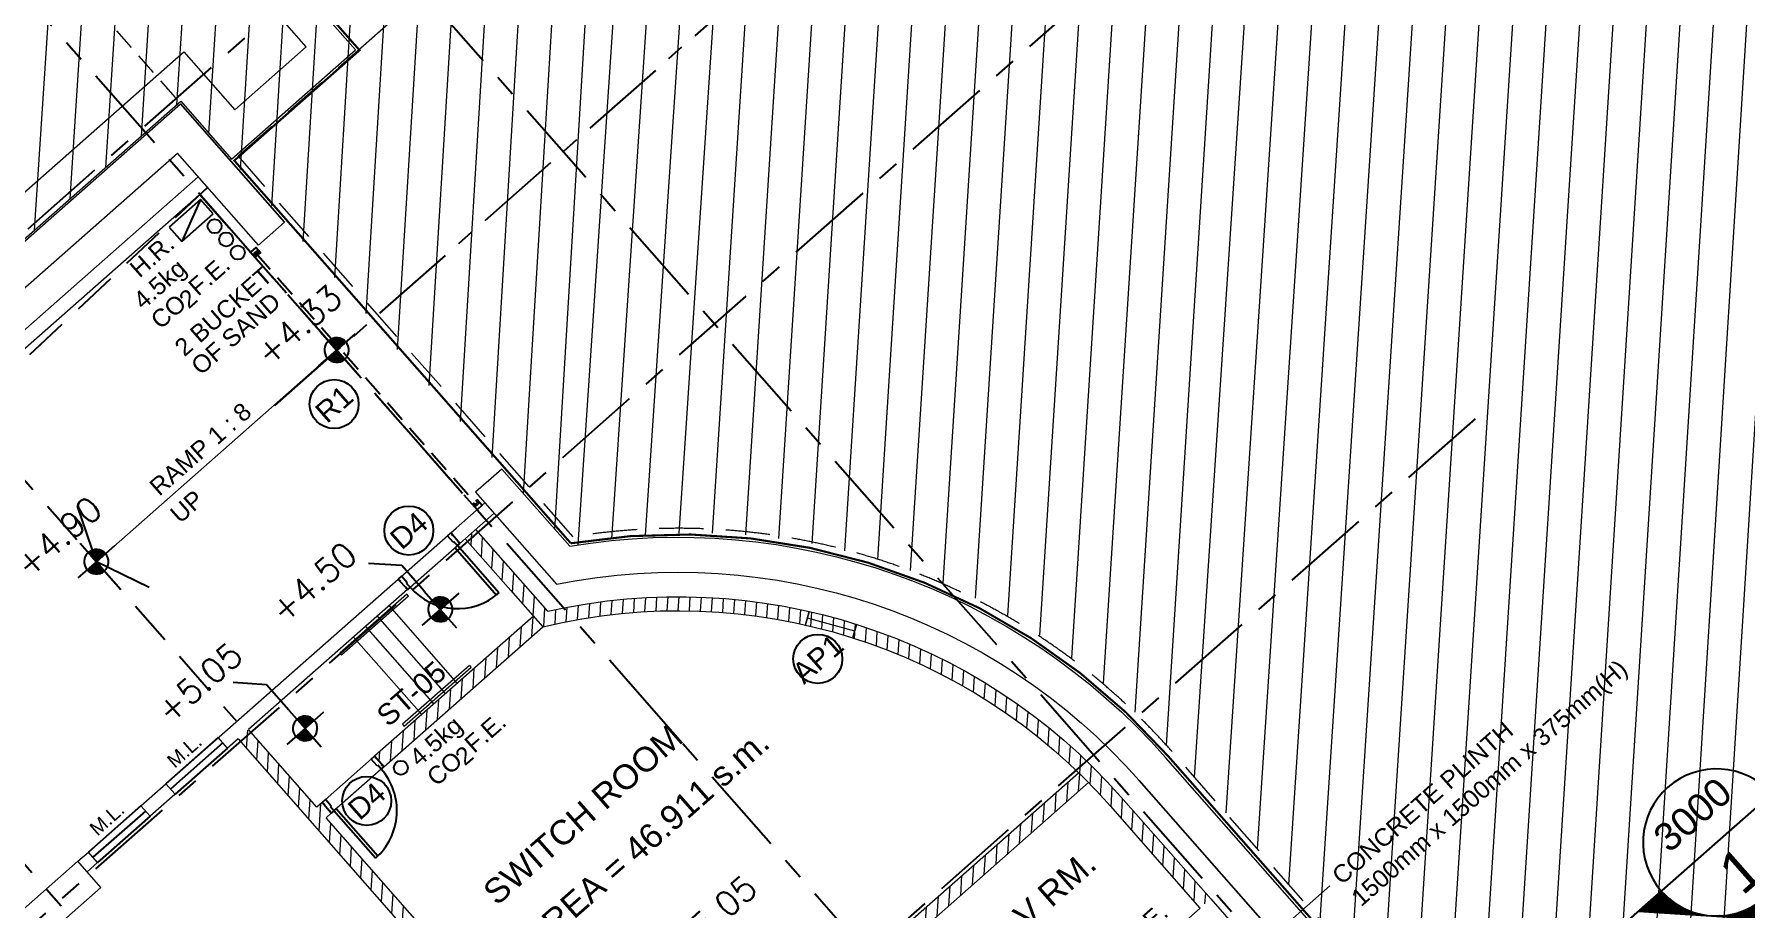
# Model space of a CAD drawing. Header units: millimetres. Extents: x 833681652 to 834427839, y 817425676 to 818089765.
# Drawn here: x 834323288 to 834347750, y 818017751 to 818030240 of the extents above; entities that cross this region are included whole.
import ezdxf
from ezdxf.enums import TextEntityAlignment as Align

# ---------------------------------------------------------------- set-up
doc = ezdxf.new("R2010")
doc.units = ezdxf.units.MM
doc.header["$LTSCALE"] = 100
for name, pattern in [('CENTER', [2, 1.25, -0.25, 0.25, -0.25]), ('DASHDOT2', [12.7, 6.35, -3.175, 0, -3.175]), ('Grid Line', [22.224999999999994, 12.7, -3.174999999999999, 3.174999999999999, -3.174999999999999]), ('Hidden', [9.524999999999999, 6.35, -3.175]), ('HIDDEN2', [4.762499999999999, 3.175, -1.5875]), ('HIDDENX2', [19.049999999999997, 12.7, -6.35])]:
    doc.linetypes.add(name, pattern=pattern)
for name, color, linetype in [('A-COLS', 3, 'Continuous'), ('DLN020__', 6, 'Continuous'), ('DLN0401_', 7, 'Continuous'), ('DLN043__Room Name', 7, 'Continuous'), ('DLN052__', 7, 'Continuous'), ('DLN210__', 7, 'Continuous'), ('DLN220__', 7, 'Continuous'), ('DLN240__', 1, 'Continuous'), ('DLN270__', 3, 'Continuous'), ('DLN318__Louvres', 6, 'Continuous'), ('DLN323__Window & Door openings', 7, 'Continuous'), ('DLN580__', 4, 'Continuous'), ('DLN810__', 1, 'Continuous'), ('DLN__050 Movement Joint', 1, 'Continuous'), ('FITDOOR', 7, 'Continuous'), ('LEVEL', 7, 'Continuous'), ('MARK', 7, 'Continuous'), ('MOE', 6, 'DASHDOT2')]:
    doc.layers.add(name, color=color, linetype=linetype)
for name, color, linetype, lineweight in [('A-DOOR', 6, 'Continuous', 9), ('A-WALL', 7, 'Continuous', 9), ('C-PKNG', 1, 'Continuous', 9), ('DLN040__', 3, 'Continuous', 0), ('Pump Station Outline', 5, 'Hidden', 9), ('Revision', 1, 'Continuous', 9)]:
    doc.layers.add(name, color=color, linetype=linetype, lineweight=lineweight)
doc.styles.add('romans', font='romans.shx')
doc.styles.get("Standard").update_dxf_attribs({"font": 'swiss.ttf'})
doc.styles.add('Swis721tBT', font='swissl.ttf')
doc.dimstyles.new('INTDIM', dxfattribs={"dimtxt": 200, "dimasz": 125, "dimexe": 100, "dimexo": 150, "dimgap": 80, "dimtad": 1, "dimdec": 0, "dimzin": 9, "dimdsep": 46, "dimtxsty": 'Swis721tBT', "dimblk": 'OPEN30', "dimcen": -125, "dimclrd": 256, "dimclre": 256, "dimclrt": 2, "dimaunit": 1, "dimadec": 1, "dimazin": 0, "dimtfac": 0.4444444444444444, "dimtdec": 0, "dimtix": 1, "dimtmove": 2, "dimatfit": 3, "dimldrblk": 'OPEN30', "dimfxl": 0, "dimtolj": 1, "dimlwd": -1, "dimlwe": -1, "dimarcsym": 0})
pattern_1 = [(86.35019582796012, (834261331.7487947, 817978739.7581499), (-158.4280186349075, 10.10571182141014), [])]

# ---------------------------------------------------------------- blocks, each defined once
blk = doc.blocks.new('*X14')
at = {"color": 0}
for p, q in [((45955.88296590155, 42700), (46155.82083605308, 42700)), ((45956.13663634944, 42693.75), (46155.82083605308, 42693.75)), ((45956.58659627086, 42687.5), (46155.82083605308, 42687.5)), ((45957.23417992554, 42681.25), (46155.82083605308, 42681.25)), ((45958.08132891748, 42675), (46155.82083605308, 42675)), ((45959.13062182577, 42668.75), (46155.82083605308, 42668.75)), ((45960.38531455532, 42662.5), (46155.82083605308, 42662.5)), ((45961.84939291411, 42656.25), (46155.82083605308, 42656.25)), ((45963.52763949186, 42650), (46155.82083605308, 42650)), ((45965.42571759076, 42643.75), (46155.82083605308, 42643.75)), ((45967.55027588873, 42637.5), (46155.82083605308, 42637.5)), ((45969.90907871936, 42631.25), (46155.82083605308, 42631.25)), ((45972.51116853599, 42625), (46155.82083605308, 42625)), ((45975.3670694097, 42618.75), (46155.82083605308, 42618.75)), ((45978.48904368043, 42612.5), (46155.82083605308, 42612.5)), ((45981.89141854007, 42606.25), (46155.82083605308, 42606.25)), ((45985.59100621493, 42600), (46155.82083605308, 42600)), ((45989.60765168721, 42593.75), (46155.82083605308, 42593.75)), ((45993.96495773042, 42587.5), (46155.82083605308, 42587.5)), ((45998.69126201334, 42581.25), (46155.82083605308, 42581.25)), ((46003.82098168398, 42575), (46155.82083605308, 42575)), ((46009.39650945896, 42568.75), (46155.82083605308, 42568.75)), ((46015.47096569654, 42562.5), (46155.82083605308, 42562.5)), ((46022.11233295992, 42556.25), (46155.82083605308, 42556.25)), ((46029.4099326874, 42550), (46155.82083605308, 42550)), ((46037.48510949494, 42543.75), (46155.82083605308, 42543.75)), ((46046.51005492607, 42537.5), (46155.82083605308, 42537.5)), ((46056.74397416842, 42531.25), (46155.82083605308, 42531.25)), ((46068.61144864996, 42525), (46155.82083605308, 42525)), ((46082.90578313846, 42518.75), (46155.82083605308, 42518.75)), ((46101.51054575652, 42512.5), (46155.82083605308, 42512.5)), ((46133.36008534408, 42506.25), (46155.82083605308, 42506.25))]:
    blk.add_line(p, q, dxfattribs=at)
blk = doc.blocks.new('*X13')
at = {"color": 0}
for p, q in [((46155.82083605308, 42900), (46200.19499327346, 42900)), ((46155.82083605308, 42893.75), (46221.90936394812, 42893.75)), ((46155.82083605308, 42887.5), (46237.60222886274, 42887.5)), ((46155.82083605308, 42881.25), (46250.32254979523, 42881.25)), ((46155.82083605308, 42875), (46261.15281880532, 42875)), ((46155.82083605308, 42868.75), (46270.62917321041, 42868.75)), ((46155.82083605308, 42862.5), (46279.06432258031, 42862.5)), ((46155.82083605308, 42856.25), (46286.65980066876, 42856.25)), ((46155.82083605308, 42850), (46293.55459136389, 42850)), ((46155.82083605308, 42843.75), (46299.84935768103, 42843.75)), ((46155.82083605308, 42837.5), (46305.6197603913, 42837.5)), ((46155.82083605308, 42831.25), (46310.92433512129, 42831.25)), ((46155.82083605308, 42825), (46315.8094235008, 42825)), ((46155.82083605308, 42818.75), (46320.31240362975, 42818.75)), ((46155.82083605308, 42812.5), (46324.46388658926, 42812.5)), ((46155.82083605308, 42806.25), (46328.28925688629, 42806.25)), ((46155.82083605308, 42800), (46331.80978137356, 42800)), ((46155.82083605308, 42793.75), (46335.04342549239, 42793.75)), ((46155.82083605308, 42787.5), (46338.0054656343, 42787.5)), ((46155.82083605308, 42781.25), (46340.70895613168, 42781.25)), ((46155.82083605308, 42775), (46343.16509039923, 42775)), ((46155.82083605308, 42768.75), (46345.38348355208, 42768.75)), ((46155.82083605308, 42762.5), (46347.37239573649, 42762.5)), ((46155.82083605308, 42756.25), (46349.13890998229, 42756.25)), ((46155.82083605308, 42750), (46350.68907460933, 42750)), ((46155.82083605308, 42743.75), (46352.02801759425, 42743.75)), ((46155.82083605308, 42737.5), (46353.16003838917, 42737.5)), ((46155.82083605308, 42731.25), (46354.08868132608, 42731.25)), ((46155.82083605308, 42725), (46354.81679369925, 42725)), ((46155.82083605308, 42718.75), (46355.34657085896, 42718.75)), ((46155.82083605308, 42712.5), (46355.67959002734, 42712.5)), ((46155.82083605308, 42706.25), (46355.81683408978, 42706.25))]:
    blk.add_line(p, q, dxfattribs=at)
blk = doc.blocks.new('ELFIN')
at = {"layer": 'LEVEL'}
for p, q in [((0, 0.5), (0, 0)), ((0, 0), (-0.5, 0)), ((0, 0), (0, -0.5)), ((0.5, 0), (0, 0))]:
    blk.add_line(p, q, dxfattribs=at)
for start, end in [(90, 180), (180, 270), (0, 90), (270, 0)]:
    blk.add_arc((0, 0), 0.25, start, end, dxfattribs=at)
at = {"layer": 'LEVEL', "xscale": 0.00125, "yscale": 0.00125, "zscale": 0.00125}
for name in ['*X13', '*X14']:
    blk.add_blockref(name, (-57.69477604507119, -53.38123098095821), dxfattribs=at)
at = {"layer": 'LEVEL', "style": 'romans'}
blk.add_attdef('ELFIN', (0.2542374787153676, 0.3469263632723596), '', height=0.5, dxfattribs=at)
blk = doc.blocks.new('DR1CD-flat-1')
at = {"layer": 'FITDOOR'}
for p, q in [((-45, 1.192092895507812e-07), (-45.00000190734863, -899.9999997615814)), ((0, 0), (-45, 1.192092895507812e-07)), ((-2.145767211914062e-06, -899.9999998807907), (0, 0)), ((-2.145767211914062e-06, -899.9999998807907), (-45.00000190734863, -899.9999997615814))]:
    blk.add_line(p, q, dxfattribs=at)
blk = doc.blocks.new('DR1CM-flat-1')
at = {"layer": 'FITDOOR', "color": 6}
blk.add_arc((0, 0), 899.9999999999987, 180, 270, dxfattribs=at)
blk = doc.blocks.new('DLN-Single Door - Opening 2 - 950 x2138 _WH_-1922936-Car Park_B2_F-flat-1')
at = {"layer": 'A-WALL', "lineweight": 25}
for p, q in [((-500.0000004768372, -99.99999904632568), (-500, 100.0000009536743)), ((499.9999995231628, -100.0000013113022), (500, 99.99999856948853))]:
    blk.add_line(p, q, dxfattribs=at)
at = {"layer": 'FITDOOR'}
for p, q in [((-500.0000002384186, 62.50000107288361), (-500, 100.0000009536743)), ((-437.5, 100.000000834465), (-500, 100.0000009536743)), ((-488.0000002384186, 62.50000095367432), (-500.0000002384186, 62.50000107288361)), ((-437.5000004768372, -24.99999916553497), (-437.5, 100.000000834465)), ((437.5, 99.9999988079071), (500, 99.99999856948853)), ((437.4999995231628, -25.0000011920929), (437.5, 99.9999988079071)), ((487.9999997615814, 62.49999868869781), (499.9999997615814, 62.49999856948853)), ((499.9999997615814, 62.49999856948853), (500, 99.99999856948853)), ((-488.0000004768372, -62.49999904632568), (-500.0000004768372, -62.49999904632568)), ((-500.0000004768372, -99.99999904632568), (-500.0000004768372, -62.49999904632568)), ((-450.0000004768372, -99.99999916553497), (-500.0000004768372, -99.99999904632568)), ((-450.0000004768372, -99.99999916553497), (-450.0000004768372, -24.99999916553497)), ((-437.5000004768372, -24.99999916553497), (-450.0000004768372, -24.99999916553497)), ((437.4999995231628, -25.0000011920929), (449.9999995231628, -25.00000131130219)), ((449.9999995231628, -100.0000013113022), (449.9999995231628, -25.00000131130219)), ((449.9999995231628, -100.0000013113022), (499.9999995231628, -100.0000013113022)), ((487.9999995231628, -62.50000131130219), (499.9999995231628, -62.50000131130219)), ((499.9999995231628, -100.0000013113022), (499.9999995231628, -62.50000131130219))]:
    blk.add_line(p, q, dxfattribs=at)
at = {"layer": 'A-WALL'}
for name in ['DR1CM-flat-1', 'DR1CD-flat-1']:
    blk.add_blockref(name, (449.9999995231628, -100.0000013113022), dxfattribs=at)
blk = doc.blocks.new('DLN-Single Door - Opening 5 -  950 x 2025 _WH_-1665005-Car Park_B2_F-flat-1')
at = {"layer": 'A-WALL'}
blk.add_blockref('DLN-Single Door - Opening 2 - 950 x2138 _WH_-1922936-Car Park_B2_F-flat-1', (-5, 0), dxfattribs=at)
blk = doc.blocks.new('DR1CD-flat-2')
at = {"layer": 'FITDOOR'}
for p, q in [((-4.76837158203125e-07, 0), (44.99999976158142, 0)), ((-1.430511474609375e-06, -900), (-4.76837158203125e-07, 0)), ((44.99999976158142, 0), (44.99999856948853, -900)), ((-1.430511474609375e-06, -900), (44.99999856948853, -900))]:
    blk.add_line(p, q, dxfattribs=at)
blk = doc.blocks.new('DR1CM-flat-2')
at = {"layer": 'FITDOOR', "color": 6}
blk.add_arc((-4.76837158203125e-07, 0), 899.9999999999985, 270, 0, dxfattribs=at)
blk = doc.blocks.new('DLN-Single Door - Opening 2 - 950 x2138 _WH_-1922936-Car Park_B2_F-flat-2')
at = {"layer": 'A-WALL', "lineweight": 25}
for p, q in [((-500.0000004768372, -99.99999928474426), (-500.0000002384186, 100.0000005960464)), ((499.9999992847443, -100.0000007152557), (499.9999997615814, 99.99999928474426))]:
    blk.add_line(p, q, dxfattribs=at)
at = {"layer": 'FITDOOR'}
for p, q in [((-437.5000002384186, 100.0000005960464), (-500.0000002384186, 100.0000005960464)), ((-500.0000002384186, 62.50000071525574), (-500.0000002384186, 100.0000005960464)), ((-488.0000002384186, 62.50000059604645), (-500.0000002384186, 62.50000071525574)), ((-437.5000007152557, -24.99999952316284), (-437.5000002384186, 100.0000005960464)), ((437.4999997615814, 99.99999928474426), (499.9999997615814, 99.99999940395355)), ((437.4999995231628, -25.00000071525574), (437.4999997615814, 99.99999928474426)), ((487.9999995231628, 62.49999940395355), (499.9999995231628, 62.49999928474426)), ((499.9999995231628, 62.49999928474426), (499.9999997615814, 99.99999940395355)), ((-500.0000007152557, -99.99999940395355), (-500.0000004768372, -62.49999940395355)), ((-488.0000007152557, -62.49999940395355), (-500.0000004768372, -62.49999940395355)), ((-450.0000007152557, -99.99999940395355), (-500.0000007152557, -99.99999940395355)), ((-450.0000007152557, -99.99999940395355), (-450.0000004768372, -24.99999940395355)), ((-437.5000007152557, -24.99999952316284), (-450.0000004768372, -24.99999940395355)), ((437.4999995231628, -25.00000071525574), (449.9999995231628, -25.00000059604645)), ((449.9999992847443, -100.0000005960464), (449.9999995231628, -25.00000059604645)), ((449.9999992847443, -100.0000005960464), (499.9999992847443, -100.0000007152557)), ((487.9999992847443, -62.50000071525574), (499.9999992847443, -62.50000059604645)), ((499.9999992847443, -100.0000007152557), (499.9999992847443, -62.50000059604645))]:
    blk.add_line(p, q, dxfattribs=at)
at = {"layer": 'A-WALL'}
for name in ['DR1CD-flat-2', 'DR1CM-flat-2']:
    blk.add_blockref(name, (-450.0000002384186, -99.99999940395355), dxfattribs=at)
blk = doc.blocks.new('DLN-Single Door - Opening 5 -  950 x 2025 _WH_-1665005-Car Park_B2_F-flat-2')
at = {"layer": 'A-WALL'}
blk.add_blockref('DLN-Single Door - Opening 2 - 950 x2138 _WH_-1922936-Car Park_B2_F-flat-2', (5.000000238418579, 0), dxfattribs=at)
blk = doc.blocks.new('FSHR-V02')
for p, q in [((0, 0), (600, -272.727272726479)), ((0, 0), (600, 0)), ((0, -272.727272726479), (0, 0)), ((600, 0), (600, -272.727272726479)), ((600, -272.727272726479), (0, -272.727272726479))]:
    blk.add_line(p, q)
blk = doc.blocks.new('*X5')
at = {"color": 0}
for p, q in [((56890.17643191215, 54875), (56997.4172277672, 54875)), ((56902.67643191215, 54887.5), (56984.9172277672, 54887.5)), ((56915.17643191215, 54900), (56972.4172277672, 54900)), ((56927.67643191215, 54912.5), (56959.9172277672, 54912.5)), ((56940.17643191215, 54925), (56947.4172277672, 54925)), ((56715.17643191215, 54700), (57172.4172277672, 54700)), ((56727.67643191215, 54712.5), (57159.9172277672, 54712.5)), ((56740.17643191215, 54725), (57147.4172277672, 54725)), ((56752.67643191215, 54737.5), (57134.9172277672, 54737.5)), ((56765.17643191215, 54750), (57122.4172277672, 54750)), ((56777.67643191215, 54762.5), (57109.9172277672, 54762.5)), ((56790.17643191215, 54775), (57097.4172277672, 54775)), ((56802.67643191215, 54787.5), (57084.9172277672, 54787.5)), ((56815.17643191215, 54800), (57072.4172277672, 54800)), ((56827.67643191215, 54812.5), (57059.9172277672, 54812.5)), ((56840.17643191215, 54825), (57047.4172277672, 54825)), ((56852.67643191215, 54837.5), (57034.9172277672, 54837.5)), ((56865.17643191215, 54850), (57022.4172277672, 54850)), ((56877.67643191215, 54862.5), (57009.9172277672, 54862.5)), ((56540.17643191214, 54525), (56582.13575151274, 54525)), ((56552.67643191214, 54537.5), (56605.83752573567, 54537.5)), ((56565.17643191214, 54550), (56631.83249392315, 54550)), ((56577.67643191214, 54562.5), (56660.75177593889, 54562.5)), ((56590.17643191214, 54575), (56693.60738523508, 54575)), ((56602.67643191214, 54587.5), (56732.22529620404, 54587.5)), ((56615.17643191214, 54600), (56780.6472987377, 54600)), ((56627.67643191214, 54612.5), (56853.46120479256, 54612.5)), ((56640.17643191214, 54625), (57247.4172277672, 54625)), ((56652.67643191214, 54637.5), (57234.9172277672, 54637.5)), ((56665.17643191214, 54650), (57222.4172277672, 54650)), ((56677.67643191214, 54662.5), (57209.9172277672, 54662.5)), ((56690.17643191215, 54675), (57197.4172277672, 54675)), ((56702.67643191215, 54687.5), (57184.9172277672, 54687.5)), ((57034.13245488679, 54612.5), (57259.9172277672, 54612.5)), ((57106.94636094165, 54600), (57272.4172277672, 54600)), ((57155.36836347531, 54587.5), (57284.9172277672, 54587.5)), ((57193.98627444427, 54575), (57297.4172277672, 54575)), ((57226.84188374045, 54562.5), (57309.9172277672, 54562.5)), ((57255.7611657562, 54550), (57322.4172277672, 54550)), ((57281.75613394367, 54537.5), (57334.9172277672, 54537.5)), ((57305.4579081666, 54525), (57347.4172277672, 54525)), ((56365.17643191214, 54350), (56369.22076313922, 54350)), ((56377.67643191214, 54362.5), (56379.94364675136, 54362.5)), ((56390.17643191214, 54375), (56391.15710295406, 54375)), ((56402.67643191214, 54387.5), (56402.89164093309, 54387.5)), ((56427.67643191214, 54412.5), (56428.06779760152, 54412.5)), ((56440.17643191214, 54425), (56441.59498760175, 54425)), ((56452.67643191214, 54437.5), (56455.81686508647, 54437.5)), ((56465.17643191214, 54450), (56470.7960881337, 54450)), ((56477.67643191214, 54462.5), (56486.60709099128, 54462.5)), ((56490.17643191214, 54475), (56503.33943920848, 54475)), ((56502.67643191214, 54487.5), (56521.10253295893, 54487.5)), ((56515.17643191214, 54500), (56540.03238827831, 54500)), ((56527.67643191214, 54512.5), (56560.30174522614, 54512.5)), ((57327.29191445321, 54512.5), (57359.9172277672, 54512.5)), ((57347.56127140103, 54500), (57372.4172277672, 54500)), ((57366.49112672041, 54487.5), (57384.9172277672, 54487.5)), ((57384.25422047087, 54475), (57397.4172277672, 54475)), ((57400.98656868807, 54462.5), (57409.9172277672, 54462.5)), ((57416.79757154565, 54450), (57422.4172277672, 54450)), ((57431.77679459289, 54437.5), (57434.9172277672, 54437.5)), ((57445.9986720776, 54425), (57447.4172277672, 54425)), ((57459.52586207783, 54412.5), (57459.9172277672, 54412.5)), ((57484.70201874625, 54387.5), (57484.9172277672, 54387.5)), ((57496.43655672529, 54375), (57497.4172277672, 54375)), ((57507.65001292799, 54362.5), (57509.9172277672, 54362.5)), ((57518.37289654013, 54350), (57522.4172277672, 54350)), ((56190.17643191214, 54175), (56259.52599364005, 54175)), ((56202.67643191214, 54187.5), (56265.27318771162, 54187.5)), ((56215.17643191214, 54200), (56271.3017825861, 54200)), ((56227.67643191214, 54212.5), (56277.61941785813, 54212.5)), ((56240.17643191214, 54225), (56284.23439921781, 54225)), ((56252.67643191214, 54237.5), (56291.15576804409, 54237.5)), ((56265.17643191214, 54250), (56298.39338144825, 54250)), ((56277.67643191214, 54262.5), (56305.95800470521, 54262.5)), ((56290.17643191214, 54275), (56313.8614184658, 54275)), ((56302.67643191214, 54287.5), (56322.11654371454, 54287.5)), ((56315.17643191214, 54300), (56330.73758815906, 54300)), ((56327.67643191214, 54312.5), (56339.74021869808, 54312.5)), ((56340.17643191214, 54325), (56349.14176585911, 54325)), ((56352.67643191214, 54337.5), (56358.96146773244, 54337.5)), ((57528.63219194692, 54337.5), (57534.9172277672, 54337.5)), ((57538.45189382024, 54325), (57547.4172277672, 54325)), ((57547.85344098127, 54312.5), (57559.9172277672, 54312.5)), ((57556.85607152029, 54300), (57572.4172277672, 54300)), ((57565.47711596481, 54287.5), (57584.9172277672, 54287.5)), ((57573.73224121355, 54275), (57597.4172277672, 54275)), ((57581.63565497414, 54262.5), (57609.9172277672, 54262.5)), ((57589.20027823109, 54250), (57622.4172277672, 54250)), ((57596.43789163527, 54237.5), (57634.9172277672, 54237.5)), ((57603.35926046153, 54225), (57647.4172277672, 54225)), ((57609.97424182123, 54212.5), (57659.9172277672, 54212.5)), ((57616.29187709324, 54200), (57672.4172277672, 54200)), ((57622.32047196773, 54187.5), (57684.9172277672, 54187.5)), ((57628.0676660393, 54175), (57697.41722776719, 54175)), ((56015.17643191214, 54000), (56205.51131723516, 54000)), ((56027.67643191214, 54012.5), (56207.85644246099, 54012.5)), ((56040.17643191214, 54025), (56210.42208973136, 54025)), ((56052.67643191214, 54037.5), (56213.21058230806, 54037.5)), ((56065.17643191214, 54050), (56216.22448241559, 54050)), ((56077.67643191214, 54062.5), (56219.4666037756, 54062.5)), ((56090.17643191214, 54075), (56222.94002572152, 54075)), ((56102.67643191214, 54087.5), (56226.64810907299, 54087.5)), ((56115.17643191214, 54100), (56230.59451397751, 54100)), ((56127.67643191214, 54112.5), (56234.783219953, 54112.5)), ((56140.17643191214, 54125), (56239.21854841284, 54125)), ((56152.67643191214, 54137.5), (56243.90518800342, 54137.5)), ((56165.17643191214, 54150), (56248.84822313151, 54150)), ((56177.67643191214, 54162.5), (56254.05316613591, 54162.5)), ((57633.54049354343, 54162.5), (57709.91722776719, 54162.5)), ((57638.74543654784, 54150), (57722.41722776719, 54150)), ((57643.68847167592, 54137.5), (57734.91722776719, 54137.5)), ((57648.3751112665, 54125), (57747.41722776719, 54125)), ((57652.81043972634, 54112.5), (57759.91722776719, 54112.5)), ((57656.99914570183, 54100), (57772.41722776719, 54100)), ((57660.94555060635, 54087.5), (57784.91722776719, 54087.5)), ((57664.65363395782, 54075), (57797.41722776719, 54075)), ((57668.12705590376, 54062.5), (57809.91722776719, 54062.5)), ((57671.36917726375, 54050), (57822.41722776719, 54050)), ((57674.38307737129, 54037.5), (57834.91722776719, 54037.5)), ((57677.171569948, 54025), (57847.41722776719, 54025)), ((57679.73721721836, 54012.5), (57859.91722776719, 54012.5)), ((57682.08234244418, 54000), (57872.41722776719, 54000)), ((55890.17643191214, 53875), (56193.82986951105, 53875)), ((55902.67643191214, 53887.5), (56194.05140822083, 53887.5)), ((55915.17643191214, 53900), (56194.48150710045, 53900)), ((55927.67643191214, 53912.5), (56195.12052558953, 53912.5)), ((55940.17643191214, 53925), (56195.9689992533, 53925)), ((55952.67643191214, 53937.5), (56197.02764203604, 53937.5)), ((55965.17643191214, 53950), (56198.29734928536, 53950)), ((55977.67643191214, 53962.5), (56199.77920158036, 53962.5)), ((55990.17643191214, 53975), (56201.47446939646, 53975)), ((56002.67643191214, 53987.5), (56203.38461865738, 53987.5)), ((57684.20904102196, 53987.5), (57884.91722776719, 53987.5)), ((57686.11919028289, 53975), (57897.41722776719, 53975)), ((57687.81445809898, 53962.5), (57909.91722776719, 53962.5)), ((57689.29631039398, 53950), (57922.41722776719, 53950)), ((57690.5660176433, 53937.5), (57934.91722776719, 53937.5)), ((57691.62466042604, 53925), (57947.41722776719, 53925)), ((57692.47313408981, 53912.5), (57959.91722776719, 53912.5)), ((57693.11215257891, 53900), (57972.41722776719, 53900)), ((57693.54225145852, 53887.5), (57984.91722776719, 53887.5)), ((57693.7637901683, 53875), (57997.41722776719, 53875))]:
    blk.add_line(p, q, dxfattribs=at)
blk = doc.blocks.new('SECHL')
at = {"layer": 'MARK'}
for p, q in [((-3.414213562369696, 0), (-2, 1.414213562369696)), ((-0.5857864376303041, 0), (-2, 1.414213562369696)), ((-3.414213562369696, 0), (0, 0))]:
    blk.add_line(p, q, dxfattribs=at)
for centre, start, end in [((-2, 0), 0, 180), ((-2, 1.796361175365746e-06), 180, 0)]:
    blk.add_arc(centre, 1.00000000000001, start, end, dxfattribs=at)
at = {"layer": 'MARK', "xscale": 0.001333333333333333, "yscale": 0.001333333333333333, "zscale": 0.001333333333333333}
blk.add_blockref('*X5', (-77.92506243978278, -71.8239469682012), dxfattribs=at)
at = {"layer": 'MARK', "style": 'romans'}
for tag, height, p in [('SECHL1', 0.7999999999999999, (-2, 0.5)), ('SECHL2', 0.2666666666666667, (-2, -0.5))]:
    blk.add_attdef(tag, text='', height=height, dxfattribs=at).set_placement(p, align=Align.MIDDLE)
blk = doc.blocks.new('_Open30')
at = {"color": 0, "linetype": 'ByBlock', "lineweight": -2}
for p, q in [((-1, 0.26794919), (0, 0)), ((0, 0), (-1, -0.26794919)), ((0, 0), (-1, 0))]:
    blk.add_line(p, q, dxfattribs=at)

msp = doc.modelspace()

# ---------------------------------------------------------------- hatches: boundary and pattern name
at = {"layer": 'A-WALL'}
h = msp.add_hatch(dxfattribs=at)
h.set_pattern_fill('ANSI31', scale=49.99999999999999)
h.set_pattern_definition(pattern_1)
edge = h.paths.add_edge_path()
edge.add_line((834339952.0273182, 818017759.6077514), (834340102.16459, 818017891.7397971))
edge.add_line((834340102.16459, 818017891.7397969), (834338816.4138031, 818019348.6542192))
edge.add_arc((834332492.1229273, 818013782.9557558), 8424.586308561673, 41.34942374438962, 102.7929816808741)
edge.add_line((834330626.6748078, 818021998.4142205), (834329598.2223796, 818023167.0106915))
edge.add_line((834329598.2223797, 818023167.0106915), (834329448.0852541, 818023034.8787748))
edge.add_line((834329448.085254, 818023034.8787748), (834330556.983021, 818021776.709712))
edge.add_arc((834332490.6057281, 818013769.7659944), 8237.113843444118, 41.41130519299588, 103.57660202432652, ccw=False)
edge.add_line((834338668.2810612, 818019218.2861559), (834339952.0273184, 818017759.6077515))
h = msp.add_hatch(dxfattribs=at)
h.set_pattern_fill('ANSI31', scale=49.99999999999999)
h.set_pattern_definition(pattern_1)
h.paths.add_polyline_path([(834328285.7925102, 818019776.3951342), (834330556.8151832, 818021775.0651973), (834330423.4826696, 818021926.5665216), (834328152.4599966, 818019927.8964585)])
h = msp.add_hatch(dxfattribs=at)
h.set_pattern_fill('ANSI31', scale=49.99999999999999)
h.set_pattern_definition(pattern_1)
h.paths.add_polyline_path([(834329658.7551869, 818011897.3019229), (834334913.5545923, 818016521.9190086), (834334781.4226754, 818016672.0561342), (834331834.782718, 818014078.7922543), (834327458.8377244, 818019051.0337869), (834327533.9062876, 818019117.0997454), (834327401.774371, 818019267.2368714), (834327326.7058073, 818019201.1709126), (834326351.3081716, 818020309.4829782), (834326201.1710457, 818020177.3510615), (834331684.6455922, 818013946.6603377), (834329526.6232744, 818012047.4390438)])
h = msp.add_hatch(dxfattribs=at)
h.set_pattern_fill('ANSI31', scale=49.99999999999999)
h.set_pattern_definition(pattern_1)
edge = h.paths.add_edge_path()
edge.add_line((834335815.4284995, 818017313.5161273), (834338356.2825441, 818019552.925224))
edge.add_arc((834331639.8903989, 818012912.2158619), 9445.048664527538, 44.67535938480045, 45.8871647899116)
edge.add_line((834338214.3399106, 818019693.4810755), (834335682.6350006, 818017464.4049791))
edge.add_line((834335682.6350005, 818017464.4049791), (834335815.4284993, 818017313.5161273))
at = {"layer": 'Pump Station Outline', "linetype": 'Continuous'}
h = msp.add_hatch(dxfattribs=at)
h.set_pattern_fill('ANSI31', color=1, scale=150, angle=6.771992562981563e-05)
h.set_pattern_definition([(86.35026354792089, (1453995.609825253, 237198.812756896), (-475.2840917373131, 30.3165737087381), [])])
edge = h.paths.add_edge_path()
edge.add_line((834354640.1284025, 818002848.5868188), (834339550.0561398, 818019994.8958654))
edge.add_arc((834332769.0727383, 818014189.8471981), 8926.383697879925, 40.56609466141031, 101.8134883202493)
edge.add_line((834330941.6055638, 818022927.1631274), (834325382.3200605, 818029281.967371))
edge.add_line((834325382.3200605, 818029281.967371), (834316073.9235934, 818021089.523299))
edge.add_line((834316073.9235934, 818021089.523299), (834312702.2594533, 818024882.8028461))
edge.add_line((834312702.2594533, 818024882.8028461), (834323801.2576692, 818034650.725341))
edge.add_line((834323801.2576692, 818034650.725341), (834328681.0623239, 818038945.0985447))
edge.add_line((834328681.0623239, 818038945.0985447), (834328813.1094278, 818038795.0581461))
edge.add_line((834328813.1094278, 818038795.0581461), (834334102.2215883, 818043449.8827006))
edge.add_arc((834369806.03518, 818077546.1023142), 49369.16544702674, 223.6806300099722, 266.3963960374879)
edge.add_line((834366703.0203962, 818028274.5507232), (834367678.2990412, 818014323.1809446))
edge.add_line((834367678.2990412, 818014323.1809446), (834354640.1284025, 818002848.5868188))

# ---------------------------------------------------------------- linework, layer by layer
at = {"layer": 'A-COLS', "lineweight": 18}
for p, q in [((834327880.8322053, 818030015.2508405, -0.0320775110140922), (834323801.2576879, 818034650.7253582, -0.0320775110140922)), ((834327175.1595455, 818030060.2630292, -0.0320775110140922), (834323756.2446748, 818033945.0536349, -0.0320775110140922)), ((834326109.0870836, 818028455.9787049, 0.02180016762176756), (834327880.8322053, 818030015.2508405, 0.02180016762176756)), ((834326154.2120047, 818029161.7505778, 0.02180016762176756), (834327175.1595454, 818030060.2630295, 0.02180016762176756)), ((834326866.7641493, 818027557.4414322, 0.03514408369624378), (834325380.2878581, 818029246.4712398, -0.03514408369624386)), ((834316026.6448934, 818020348.5460981), (834325335.1535662, 818028540.7560004)), ((834326491.2995229, 818027227.0685284, 4.427013234331589e-07), (834325335.1535662, 818028540.756)), ((834326491.2996199, 818027227.0686159, 0.07028816739248755), (834326866.7506242, 818027557.4916855, -0.07028772469116415)), ((834329971.7560241, 818024029.1689574, -0.07028772469116415), (834329596.4136058, 818023698.8387276, -0.07028772469116415)), ((834329971.7560238, 818024029.1689571, -0.07028772469116415), (834329596.4136058, 818023698.8387276, -0.07028772469116415)), ((834330941.6068567, 818022927.1624401, -0.07028772469116415), (834329971.7560236, 818024029.1689568)), ((834329596.413416, 818023698.8385626, -0.07028772469116415), (834329728.5455109, 818023548.701592, -0.07028772469116415)), ((834329728.5454972, 818023548.701577, -0.07028772469116415), (834330753.430996, 818022384.1608653, -0.07028772469116415)), ((834373935.8724161, 817980734.8599546, 0.0001768949824026977), (834339456.4844333, 818019912.0141318, -0.07028772469116415)), ((834339080.877632, 818019581.9836069, -0.07028772469116415), (834373448.880356, 817980531.392258)), ((834373448.8803337, 817980531.3925767), (834339081.1980604, 818019581.6198121, -0.07028772469116415)), ((834323910.7381232, 818018428.5831054), (834323009.916305, 818017635.7905403)), ((834324241.068359, 818018053.2406814), (834323910.7381232, 818018428.5831054)), ((834323340.2465407, 818017260.4481162), (834324241.068359, 818018053.2406814))]:
    msp.add_line(p, q, dxfattribs=at)
for points, elevation in [([(834313426.6986367, 818024854.3034766), (834316118.9306483, 818021795.2036659), (834325427.3184968, 818029987.640153), (834326154.2120047, 818029161.7505778)], -0.0320775110140922), ([(834312702.2601577, 818024882.8020458), (834316071.6736416, 818021054.2388248), (834325380.07054, 818029246.6832764), (834326866.7506236, 818027557.491685)], -0.07028772469116415), ([(834312721.0260822, 818024899.317421), (834316073.9242978, 818021089.5224985), (834325382.3207651, 818029281.9665707), (834326109.2075056, 818028456.0846858)], -0.0320775110140922)]:
    msp.add_lwpolyline(points, dxfattribs=dict(at, elevation=elevation))
at = {"layer": 'A-COLS', "lineweight": 18, "elevation": -0.07028772469116415}
for points in [[(834330941.6068565, 818022927.1624401, -0.2595373661353451), (834339456.4844327, 818019912.0141314, 0.3219322588571377)], [(834330753.675907, 818022383.8832436, -0.2679342438191178), (834339081.4404142, 818019581.3451365, -0.2595373661347907)]]:
    msp.add_lwpolyline(points, format="xyb", dxfattribs=at)
at = {"layer": 'A-DOOR'}
msp.add_line((834335015.0989059, 818021715.7871722, -0.07028772469116415), (834334337.9961313, 818021900.1370999, -0.07028772469116415), dxfattribs=at)
for points in [[(834334311.7261032, 818021803.649354, -0.07028772469343789), (834334364.2661613, 818021996.6248509, -0.07028772469343789)], [(834334311.7261027, 818021803.6493529, -0.07028772469116415), (834334364.2661601, 818021996.6248504, -0.07028772469116415)], [(834334988.8288778, 818021619.2994251, -0.07028772469343789), (834335041.3689349, 818021812.2749219, -0.07028772469343789)], [(834334988.8288773, 818021619.2994244, -0.07028772469116415), (834335041.3689344, 818021812.274921, -0.07028772469116415)]]:
    msp.add_polyline3d(points, dxfattribs=at)
at = {"layer": 'A-WALL', "color": 5, "lineweight": 18}
msp.add_line((834326866.642386, 818027557.3991528, 0.03514408357982844), (834325380.1660955, 818029246.4289607, -0.03514408381265913), dxfattribs=at)
at = {"layer": 'A-WALL'}
for p, q in [((834316456.0715656, 818019860.6041213, -0.0702877246911641), (834325764.5827723, 818028052.8107585, -0.07028772469116415)), ((834316474.0956256, 818020142.8900687, -0.07028772469087338), (834325632.4506807, 818028202.947731, -0.07028772469116415)), ((834329372.7326411, 818022969.1354809, -0.07028772469116415), (834329860.6775912, 818023398.5646076, -0.07028772469116415)), ((834329240.6005476, 818023119.2724512, -0.07028772469116415), (834329315.6690323, 818023185.3384984, -0.07028772469116415)), ((834324811.5599416, 818019221.3756714), (834328489.9156976, 818022458.6119823, -0.07028772469116415)), ((834328489.915698, 818022458.6119814, -0.07028772469116415), (834328622.0477923, 818022308.4750116, -0.07028772469116415)), ((834330095.3680232, 818022299.3940012, -0.07028772469116415), (834330555.8464199, 818021776.2816625)), ((834330423.1998516, 818021926.8904276, -0.07028772469116415), (834328152.1795449, 818019928.217676, -0.07028772469116415)), ((834330555.331951, 818021776.7534522, -0.07028772469116415), (834330555.331951, 818021776.7534522, -0.07028772469116415)), ((834326050.753325, 818020045.5378829, -0.06193975526053727), (834325918.6212314, 818020195.674852, 0.008347969427122376)), ((834328152.1795456, 818019928.217675, -0.07028772469116415), (834328284.3116397, 818019778.0807053, -0.07028772469116415)), ((834325300.068477, 818019384.877411, -0.06193975526053727), (834325167.936383, 818019535.0143807, 0.008347969427122376)), ((834324943.6920354, 818019071.2387016, -0.07028772468765968), (834324811.5599415, 818019221.3756711)), ((834327401.494696, 818019267.5572057, -0.07028772469116415), (834327326.4262114, 818019201.4911584, -0.07028772469116415)), ((834327533.6267903, 818019117.4202361, -0.07028772469116415), (834327458.558305, 818019051.3541887, -0.07028772469116415)), ((834323910.7381232, 818018428.5831054, -0.07028772469116415), (834324060.8750931, 818018560.7151998, -0.07028772469129765)), ((834324193.007187, 818018410.5782303, -0.07028772468765968), (834324060.8750931, 818018560.7151998)), ((834340101.8863945, 818017892.0750138), (834373108.0101944, 817980388.397829))]:
    msp.add_line(p, q, dxfattribs=at)
at = {"layer": 'A-WALL', "lineweight": 18}
for p, q in [((834329728.5455109, 818023548.701592, -0.07028772469116415), (834329315.6690327, 818023185.338498, -0.07028772469116415)), ((834329240.6005476, 818023119.2724512, -0.07028772469116415), (834329372.7326413, 818022969.1354814, -0.07028772469116415)), ((834330626.3919052, 818021998.738367, -0.07028772469116415), (834329597.9380953, 818023167.3336219, -0.07028772469116415)), ((834330423.2000735, 818021926.8906128, -0.07028772469116415), (834329447.8011262, 818023035.2015278, -0.07028772469116415)), ((834328622.0478013, 818022308.4750013, -0.07028772469116415), (834326351.0272652, 818020309.8020712, -0.07028772469116415)), ((834330423.1948048, 818021926.8965997, -0.07028772469116415), (834330423.2000735, 818021926.8906126, -0.07028772469116415)), ((834326200.890295, 818020177.6699768, -0.07028772469116415), (834324943.6920354, 818019071.2387016, -0.0003845378679125377)), ((834326200.890295, 818020177.6699768, -0.07028772469116415), (834331684.3722059, 818013946.985734, -0.07028772469116415)), ((834327326.4262106, 818019201.4911584, -0.07028772469116415), (834326351.027265, 818020309.8020711, -0.07028772469116415)), ((834327401.4946964, 818019267.557206, -0.07028772469116415), (834327533.62679, 818019117.4202356, -0.07028772469116415)), ((834339951.7495714, 818017759.943048, -0.07028772469116415), (834338668.3213935, 818019218.2565528, -0.07028772469116415)), ((834340101.886541, 818017892.0751425, -0.07028772469116415), (834338818.4583632, 818019350.3886467, -0.07028772469116415)), ((834331834.5091757, 818014079.1178285, -0.07028772469116415), (834327458.558305, 818019051.3541887, -0.07028772469116415)), ((834324193.007188, 818018410.5782304, -0.07028772469129765), (834324042.8702177, 818018278.4461356, -0.07028772469116415)), ((834339951.7495713, 818017759.9430482), (834338300.2427578, 818016306.4898825))]:
    msp.add_line(p, q, dxfattribs=at)
at = {"layer": 'A-WALL', "color": 1}
for p, q in [((834328489.9156982, 818022458.6119816, -0.07028772469116415), (834329240.6005476, 818023119.2724512, -0.07028772469116415)), ((834328622.0477918, 818022308.4750121, -0.07028772469116415), (834329372.7326413, 818022969.1354814, -0.07028772469116415)), ((834328152.1795454, 818019928.2176752, -0.07028772469116415), (834327401.4946964, 818019267.557206, -0.07028772469116415)), ((834328284.3116392, 818019778.0807054, -0.07028772469116415), (834327533.62679, 818019117.4202356, -0.07028772469116415))]:
    msp.add_line(p, q, dxfattribs=at)
at = {"layer": 'A-WALL', "elevation": -0.07028772469116415, "flags": 128}
for points in [[(834330626.391905, 818021998.7383665, -0.2743250822622549), (834338818.9096016, 818019349.8768396)], [(834330556.7003802, 818021777.0337758, -0.2781455086606571), (834338668.8919946, 818019217.6092418, -0.2679342438168758)]]:
    msp.add_lwpolyline(points, format="xyb", dxfattribs=at)
at = {"layer": 'A-WALL', "flags": 128}
msp.add_lwpolyline([(834328285.5122339, 818019776.7165134), (834330556.7003802, 818021777.0337758)], dxfattribs=at)
at = {"layer": 'A-WALL', "lineweight": 18, "flags": 128}
for points in [[(834335682.3574564, 818017464.7351011), (834338214.0597317, 818019693.8141898)], [(834335815.1511337, 818017313.8464062), (834338356.0025315, 818019553.258506)]]:
    msp.add_lwpolyline(points, dxfattribs=at)
at = {"layer": 'C-PKNG'}
msp.add_line((834324175.1438884, 818022706.8996047), (834327609.5270715, 818025729.4212606), dxfattribs=at)
at = {"layer": 'DLN020__', "linetype": 'Grid Line'}
for p, q in [((834382561.3239611, 817969798.2994002), (834318796.6203617, 818042251.8499796)), ((834379333.3791126, 817966957.459374), (834315568.6755133, 818039411.0099536)), ((834332492.0604492, 818035638.6553172), (834264172.3570467, 817975512.0555459)), ((834373177.7633557, 817961540.0435112), (834309413.0597563, 818033993.5940906)), ((834338465.1689392, 818030904.5737149), (834269127.3105808, 817969881.9191821)), ((834343882.5848031, 818024748.957957), (834274544.7264445, 817963726.303424))]:
    msp.add_line(p, q, dxfattribs=at)
at = {"layer": 'DLN0401_', "color": 0}
for centre in [(834327574.1398888, 818024958.400389), (834328641.5071299, 818023152.2113419, 0.008813504477984627), (834334486.7367996, 818021318.7514944), (834328039.8190036, 818019289.8997906, 0.008813504477984627)]:
    msp.add_circle(centre, 349.9999999999999, dxfattribs=at)
at = {"layer": 'DLN052__', "color": 3, "linetype": 'CENTER', "ltscale": 10}
for p, q in [((834333666.9846779, 818031044.6720828, 0.04088538088329165), (834326675.1548603, 818024891.3234556, 0.04088538088329165)), ((834347589.6024181, 818018925.0144404), (834340072.2932061, 818012309.2034837))]:
    msp.add_line(p, q, dxfattribs=at)
at = {"layer": 'DLN210__', "lineweight": 13}
for points in [[(834334364.2661209, 818021996.6247083, -0.07028772469092257), (834334311.7260637, 818021803.6492115, -0.07028772469092257)], [(834334311.7260637, 818021803.6492115, -0.07028772469092257), (834334364.2661213, 818021996.6247088, -0.07028772469092257)], [(834335041.3688954, 818021812.2747793, -0.07028772469092257), (834334988.8288379, 818021619.2992822, -0.07028772469092257)], [(834334988.8288383, 818021619.299283, -0.07028772469092257), (834335041.3688959, 818021812.2747796, -0.07028772469092257)], [(834334988.8770431, 818021619.4763345, -0.07028772469116415), (834335041.5076859, 818021812.7845402, -0.07028772469116415)]]:
    msp.add_polyline3d(points, dxfattribs=at)
at = {"layer": 'DLN220__', "color": 3, "linetype": 'Hidden', "ltscale": 0.5}
msp.add_line((834326449.2641581, 818027123.468323, 0.07028861009381103), (834329620.4441911, 818023520.1699512), dxfattribs=at)
at = {"layer": 'DLN220__'}
for points, elevation in [([(834326378.6968918, 818027127.9695418), (834326444.7629389, 818027052.9010569), (834326463.5300598, 818027069.4175688), (834326430.4970365, 818027106.951811), (834326468.031279, 818027139.9848348), (834326501.0643028, 818027102.4505922), (834326519.8314242, 818027118.9671037), (834326453.7653764, 818027194.0355885)], 4.427013234609145e-07), ([(834329615.9428825, 818023449.6026063), (834329549.8768357, 818023524.6710908), (834329568.6439568, 818023541.187603), (834329601.67698, 818023503.6533606), (834329639.2112228, 818023536.6863842), (834329606.1781988, 818023574.2206266), (834329624.9453202, 818023590.7371385), (834329691.0113674, 818023515.6686534)], 1.164152940713592e-10)]:
    msp.add_lwpolyline(points, close=True, dxfattribs=dict(at, elevation=elevation))
at = {"layer": 'DLN240__', "color": 3, "elevation": 1.126438109455563e-10}
msp.add_lwpolyline([(834324929.4097902, 818022338.4088842), (834324175.1438888, 818022706.8996046), (834323905.4272904, 818023502.0066855)], dxfattribs=at)
at = {"layer": 'DLN270__', "color": 7, "linetype": 'HIDDEN2', "lineweight": 18, "elevation": -0.07028772469116415}
msp.add_lwpolyline([(834321944.7096552, 818033149.9708257), (834325380.1441085, 818029246.409611)], dxfattribs=at)
at = {"layer": 'DLN318__Louvres'}
for p, q in [((834325918.621248, 818020195.6748337, 0.09595016989781316), (834325167.936383, 818019535.0143807, 0.008347969427122376)), ((834325984.6873006, 818020120.606342, 0.01024271604340202), (834325234.0024358, 818019459.9458888, -0.07735948442728877)), ((834326050.7533439, 818020045.53786, 0.06483725883912073), (834325300.0684788, 818019384.877407, -0.02276494163157006)), ((834324811.5599612, 818019221.3756484, -1.065200197492011e-08), (834324060.8750964, 818018560.7151957, -0.08760221112269276)), ((834324877.6260107, 818019146.307161, 0.001894746616279613), (834324126.9411459, 818018485.6467083, -0.08570745385441117)), ((834324943.6920571, 818019071.2386749, -0.03111292171069441), (834324193.0071923, 818018410.5782219, -0.1187151221813852))]:
    msp.add_line(p, q, dxfattribs=at)
at = {"layer": 'DLN580__'}
for centre, radius in [((834325865.7886369, 818027497.5152358), 100), ((834326030.9535328, 818027309.8438284), 100), ((834326196.1184291, 818027122.1724212), 100), ((834328526.465262, 818019764.7555045, -0.07028772469116419), 99.99999999999997), ((834328526.4652622, 818019764.7555047, -0.07028772469116419), 100)]:
    msp.add_circle(centre, radius, dxfattribs=at)
at = {"layer": 'DLN810__', "linetype": 'Hidden'}
for p, q in [((834325651.9801437, 818027953.7117734), (834329615.9429704, 818023449.6026833)), ((834322217.5969628, 818024931.1901164), (834326181.5597898, 818020427.0810261))]:
    msp.add_line(p, q, dxfattribs=at)
at = {"layer": 'DLN__050 Movement Joint', "const_width": 30, "elevation": -0.0320775110140922}
msp.add_lwpolyline([(834323450.4729061, 818035109.8550229), (834327937.2860186, 818030011.6498655), (834326146.8848637, 818028435.958985), (834330956.9317459, 818022970.2953367, -0.2588993915539832), (834339486.4879543, 818019938.4676511), (834355139.2148274, 818002153.0708346)], format="xyb", dxfattribs=at)
at = {"layer": 'LEVEL'}
for p, q in [((834328541.035076, 818022650.7933669, -0.07028772469116415), (834328063.4003036, 818022681.2598827, -0.07028772469116415)), ((834328859.8247777, 818022288.5640376, -0.07028772469116415), (834328541.0350752, 818022650.7933664, -0.07028772469116415)), ((834326609.0662849, 818020950.5120648, -0.07028772469116415), (834326131.4315128, 818020980.9785802, -0.07028772469116415)), ((834326927.8559864, 818020588.2827353, -0.07028772469116415), (834326609.0662843, 818020950.5120647, -0.07028772469116415))]:
    msp.add_line(p, q, dxfattribs=at)
at = {"layer": 'MOE', "color": 6, "linetype": 'HIDDENX2', "ltscale": 0.5, "elevation": -0.07028772469116415}
msp.add_lwpolyline([(834325764.8728315, 818028052.4923596), (834315098.5700847, 818018036.6023698), (834311236.6941619, 818018174.6290691)], dxfattribs=at)
at = {"layer": 'Pump Station Outline'}
msp.add_lwpolyline([(834354640.1284025, 818002848.5868188), (834339550.0561395, 818019994.8958651, 0.2580373044368951), (834330989.3634397, 818023062.1026795), (834326200.7223634, 818028503.2658565), (834327991.2129533, 818030079.0354478), (834327991.2121104, 818030079.0347059), (834332777.0732634, 818034290.9478825), (834328813.1101323, 818038795.0573456), (834334102.2215883, 818043449.8827004, 0.1885713257369779), (834366703.0203962, 818028274.5507232), (834367678.2990412, 818014323.1809446), (834354640.1284025, 818002848.5868188)], format="xyb", dxfattribs=at)
at = {"layer": 'Revision'}
for p, q in [((834328610.7382641, 818022245.2426585), (834327653.623064, 818021402.9003955, 0.00371279412760353)), ((834328637.164853, 818022215.215414), (834327680.043756, 818021372.8792577, 0.001561272828937144)), ((834328637.1648529, 818022215.2154143), (834328610.7382697, 818022245.2426641)), ((834328190.2102368, 818021928.4234436, -0.0421177456441911), (834329165.6033351, 818020820.1099174, 0.003343840428442407)), ((834328359.1149546, 818022077.0713373, -0.0421177456441911), (834329334.508053, 818020968.7578111, 0.003343840428442407)), ((834328021.3055186, 818021779.7755504, -0.0421177456441911), (834328996.6986171, 818020671.462024, 0.003343840428442407)), ((834327627.1945367, 818021432.9304359, -0.04211774516852537), (834327627.1959782, 818021432.928798, -0.04211767798259577)), ((834327653.6230639, 818021402.9003956, -0.04088595179281021), (834327680.0437562, 818021372.879258, -0.03965452359267055)), ((834327852.4008124, 818021631.1276443, -0.04211774516852537), (834328827.7939106, 818020522.8141178, 0.003343840904108136)), ((834329506.8624039, 818021227.0092133), (834328549.7412894, 818020384.664822, 0.00156127950697213)), ((834329533.2886536, 818021196.98167), (834328576.161982, 818020354.6436839, 0.003712810975026293)), ((834329506.8624043, 818021227.0092136), (834329533.2886595, 818021196.981675)), ((834328549.7412895, 818020384.6648219, 0.000880753269809631), (834328576.1619818, 818020354.6436838, 0.00211218148950848))]:
    msp.add_line(p, q, dxfattribs=at)

# ---------------------------------------------------------------- block references
at = {"layer": 'DLN052__'}
ref = msp.add_blockref('SECHL', (834333666.9846776, 818031044.6720833, 0.04088538088329165), dxfattribs=dict(at, xscale=1049.988436820045, yscale=1049.988436820045, zscale=1049.988436820045, rotation=221.350263553832))
ref.add_attrib('SECHL1', '1', dxfattribs={"layer": 'MARK', "height": 599.9999999999998, "rotation": 41.35025955254058}).set_placement((834335590.248427, 818032037.9385886, 0.04088538088329165), align=Align.MIDDLE)
ref.add_attrib('SECHL2', '3003', dxfattribs={"layer": 'MARK', "height": 399.9999999999998, "rotation": 41.35025955254058}).set_placement((834334901.0472916, 818032830.0959653, 0.04088538088329165), align=Align.MIDDLE_CENTER)
ref = msp.add_blockref('SECHL', (834345754.5386974, 818017310.0170566), dxfattribs=dict(at, xscale=1049.988436820044, yscale=1049.988436820044, zscale=1049.988436820044, rotation=221.3502635509649))
ref.add_attrib('SECHL1', '1', dxfattribs={"layer": 'MARK', "height": 599.9999999999999, "rotation": 41.35025955254058}).set_placement((834347677.802447, 818018303.2835618), align=Align.MIDDLE)
ref.add_attrib('SECHL2', '3000', dxfattribs={"layer": 'MARK', "height": 399.9999999999999, "rotation": 41.35025955254058}).set_placement((834346988.6013155, 818019095.4409359), align=Align.MIDDLE_CENTER)
at = {"layer": 'DLN323__Window & Door openings', "rotation": 41.35026354792093}
for name, p in [('DLN-Single Door - Opening 5 -  950 x 2025 _WH_-1665005-Car Park_B2_F-flat-1', (834328935.0775942, 818022717.1770345, -0.07028772469116415)), ('DLN-Single Door - Opening 5 -  950 x 2025 _WH_-1665005-Car Park_B2_F-flat-2', (834327839.1497438, 818019519.5156537, -0.07028772469116415))]:
    msp.add_blockref(name, p, dxfattribs=at)
at = {"layer": 'DLN580__', "xscale": -1, "rotation": 41.35026351806887}
msp.add_blockref('FSHR-V02', (834325665.1922073, 818027881.9378018, -0.07028772469209346), dxfattribs=at)
at = {"layer": 'LEVEL'}
ref = msp.add_blockref('ELFIN', (834327609.5270715, 818025729.4212606), dxfattribs=dict(at, xscale=699.9999999999999, yscale=699.9999999999999, zscale=699.9999999999999, rotation=41.35026354792134))
ref.add_attrib('ELFIN', '+4.33', (834326643.8761828, 818025478.3629972), dxfattribs={"height": 350, "rotation": 41.35026467986027, "style": 'romans'})
ref = msp.add_blockref('ELFIN', (834324175.1438884, 818022706.8996047), dxfattribs=dict(at, xscale=699.9999999999999, yscale=699.9999999999999, zscale=699.9999999999999, rotation=41.35026354792134))
ref.add_attrib('ELFIN', '+4.90', (834323209.4929997, 818022455.8413417), dxfattribs={"height": 350, "rotation": 41.35026467986027, "style": 'romans'})
ref = msp.add_blockref('ELFIN', (834329091.0559427, 818022025.8243405, -0.07028772469116415), dxfattribs=dict(at, xscale=699.9999999999999, yscale=699.9999999999999, zscale=699.9999999999999, rotation=41.35026354792134))
ref.add_attrib('ELFIN', '+4.50', (834326851.7589024, 818021806.8890715, -0.07028772469116415), dxfattribs={"height": 350, "rotation": 41.35026467986027, "style": 'romans'})
ref = msp.add_blockref('ELFIN', (834327159.0871513, 818020325.5430382, -0.07028772469116415), dxfattribs=dict(at, xscale=699.9999999999999, yscale=699.9999999999999, zscale=699.9999999999999, rotation=41.35026354792134))
ref.add_attrib('ELFIN', '+5.05', (834325220.9563482, 818020371.6572481, -0.07028772469116415), dxfattribs={"height": 350, "rotation": 41.35026467986027, "style": 'romans'})
ref = msp.add_blockref('ELFIN', (834333537.7940302, 818017296.729365, -0.07028772466583186), dxfattribs=dict(at, xscale=699.9999999999999, yscale=699.9999999999999, zscale=699.9999999999999, rotation=41.35026354792134))
ref.add_attrib('ELFIN', '+5.05', (834332572.1431415, 818017045.6711019, -0.07028772466583186), dxfattribs={"height": 350, "rotation": 41.35026467986027, "style": 'romans'})

# ---------------------------------------------------------------- texts
at = {"layer": 'DLN0401_', "style": 'Swis721tBT'}
for s, p in [('R1', (834327574.139889, 818024958.400389)), ('D4', (834328641.50713, 818023152.2113421, 0.008813504489503108)), ('AP1', (834334486.7367997, 818021318.7514946)), ('D4', (834328039.8190038, 818019289.8997906, 0.008813504489503108))]:
    msp.add_text(s, height=299.9999999999999, rotation=41.35019658668386, dxfattribs=at).set_placement(p, align=Align.MIDDLE_CENTER)
at = {"layer": 'DLN0401_'}
msp.add_text('UP', height=250, rotation=41.35019658668386, dxfattribs=at).set_placement((834325370.8450319, 818023241.1651777))
at = {"layer": 'DLN0401_', "color": 0, "insert": (834330260.1034294, 818017404.4514632), "char_height": 350, "width": 4723.10906538352, "attachment_point": 1, "rotation": 41.35019582795945, "line_spacing_factor": 1.006669768884753}
msp.add_mtext('AREA = 46.911 s.m.', dxfattribs=at)
at = {"layer": 'DLN040__', "color": 0, "insert": (834324909.4237949, 818023820.807632, -0.0006610365342111235), "char_height": 250, "width": 4149.386343413033, "attachment_point": 1, "rotation": 41.350263537315094, "line_spacing_factor": 2.206669768884752}
msp.add_mtext('{\\C1;RAMP 1 : 8}', dxfattribs=at)
at = {"layer": 'DLN040__', "insert": (834341809.2802302, 818018268.3921753), "char_height": 249.9999999999999, "attachment_point": 1, "rotation": 41.35019582796015}
msp.add_mtext_dynamic_manual_height_columns('\\A1;CONCRETE PLINTH\\P1500mm x 1500mm x 375mm(H)', width=9102.0838277937, gutter_width=1, heights=[0], dxfattribs=at)
at = {"layer": 'DLN043__Room Name', "insert": (834329006.6799784, 818021313.4489253, -0.1073915356586015), "char_height": 300, "width": 1272.488187169433, "attachment_point": 3, "rotation": 41.35026353625513}
msp.add_mtext('ST-05', dxfattribs=at)
at = {"layer": 'DLN043__Room Name'}
for s, insert, char_height, width, attachment_point, rotation, line_spacing_factor in [('SWITCH ROOM ', (834329668.063672, 818018045.6557202, 0.0702877246766121), 350, 6838.718842711642, 1, 41.35026354791943, 1.006669768884752), ('M.L.', (834325570.8201138, 818020257.9475809, -0.07028772469116437), 200, 2507.40265672961, 3, 41.35026352923392, 1.006669768884752), ('M.L.', (834324465.5070672, 818019288.1955107, -0.07028772469116437), 200, 2507.40265672961, 3, 41.35026352923392, 1.006669768884752), ('ELV RM. ', (834336798.2132328, 818017318.0395999, -0.1405754493823283), 350, 6141.997027872392, 1, 41.35026354791943, 1.006669768884753)]:
    msp.add_mtext(s, dxfattribs=dict(at, insert=insert, char_height=char_height, width=width, attachment_point=attachment_point, rotation=rotation, line_spacing_factor=line_spacing_factor))
at = {"layer": 'DLN580__', "style": 'Swis721tBT'}
for s, p in [('CO  F.E.', (834325090.7187096, 818026014.1478447, 0.07028772512767471)), ('4.5kg', (834324842.6147996, 818026296.0601104, 0.07028772512767471)), ('2 BUCKET', (834325433.8863633, 818025624.2177945, 0.07028772512767485)), ('2', (834325496.2930622, 818026307.5424039, 0.07028772512767466)), ('OF SAND', (834325667.759856, 818025358.4750818, 0.07028772512767485)), ('4.5kg', (834328788.7012899, 818019768.860559, -0.07028772469116426)), ('CO  F.E.', (834329036.8052, 818019486.9482933, -0.07028772469116426)), ('2', (834329442.3795528, 818019780.3428522, -0.07028772469116432)), ('CO  F.E.', (834338496.631047, 818016766.4014862))]:
    msp.add_text(s, height=249.9999999999999, rotation=41.35019658668386, dxfattribs=at).set_placement(p)
at = {"layer": 'DLN580__', "insert": (834324626.6325722, 818026936.6113796, -0.07028772469116415), "char_height": 250, "attachment_point": 1, "rotation": 41.4181382997361}
msp.add_mtext_dynamic_manual_height_columns('H.R.', width=4603.782737569967, gutter_width=1, heights=[0], dxfattribs=at)

# ---------------------------------------------------------------- leaders
at = {"layer": 'DLN040__'}
msp.add_leader([(834337600.5629112, 818014376.9648179), (834341805.2480905, 818018077.4101038)], dimstyle='INTDIM', override={"dimgap": 80, "dimtad": 0}, dxfattribs=at)

doc.saveas('drawing.dxf')
